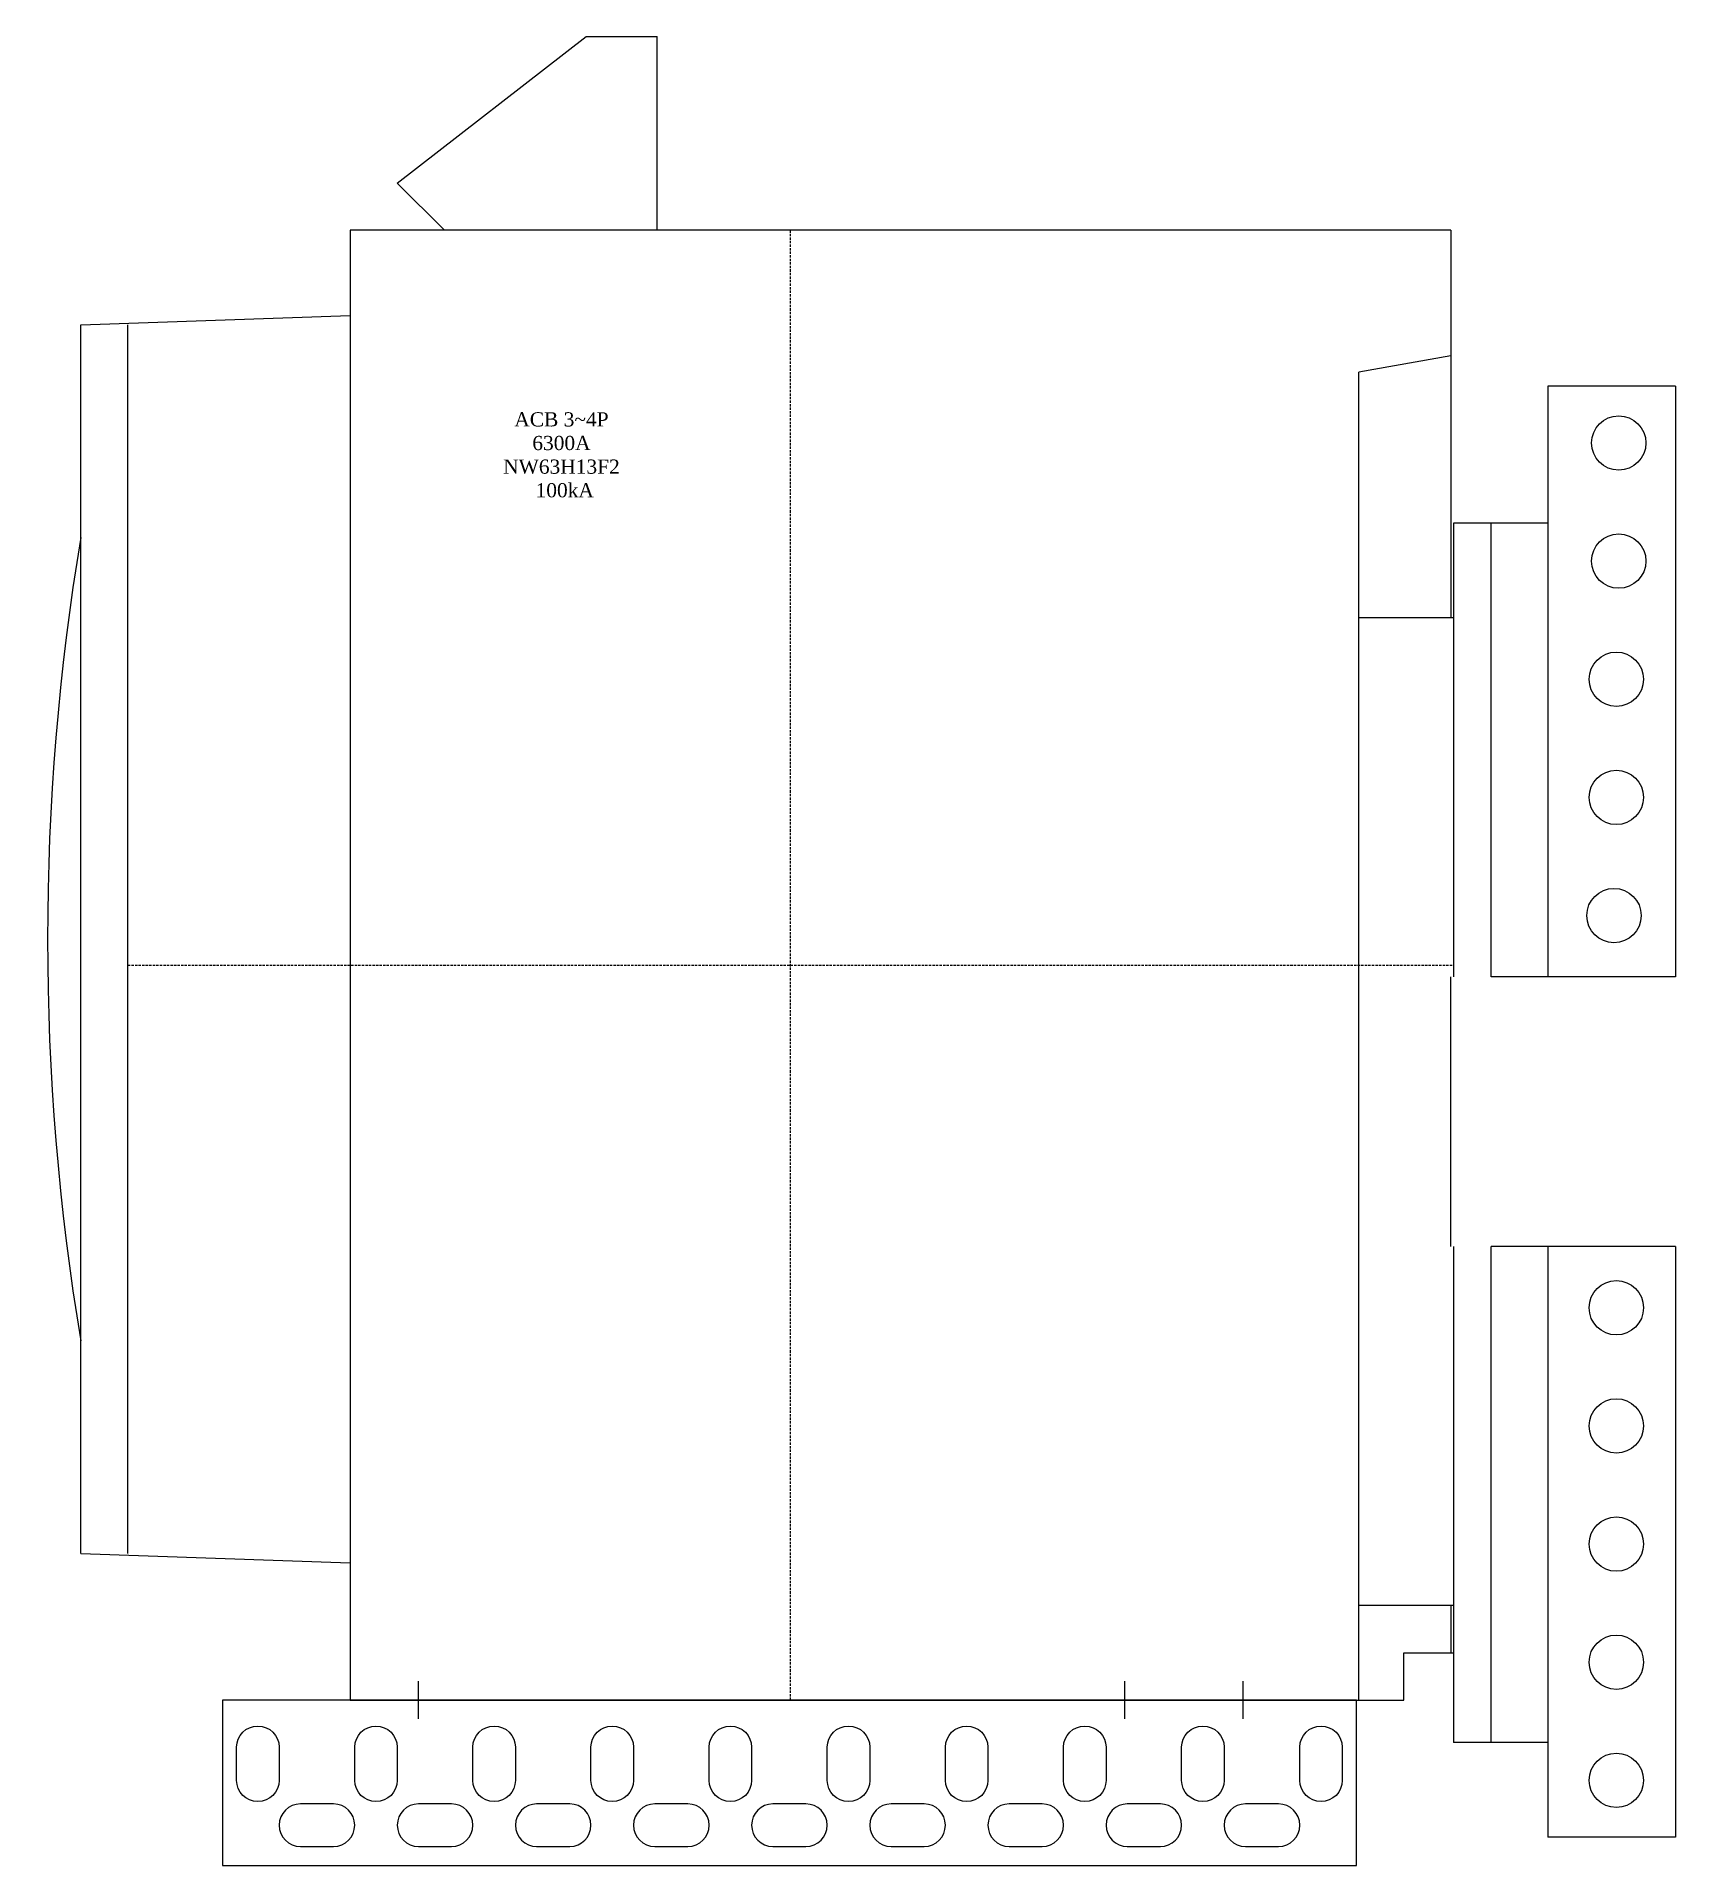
# Model space of a CAD drawing. Extents: x -2 to 344, y 0 to 387.
import ezdxf
from ezdxf.enums import TextEntityAlignment as Align

# ---------------------------------------------------------------- set-up
doc = ezdxf.new("R2010")
doc.units = 0
doc.linetypes.add('DASHED', pattern=[0.75, 0.5, -0.25])
for name, color, linetype in [('--4N-THT. MCB-MCCB-ACB', 124, 'CONTINUOUS'), ('--5N-THT. SUPPORT', 11, 'CONTINUOUS'), ('--8N-THT. FIXING HOLE', 4, 'CONTINUOUS')]:
    doc.layers.add(name, color=color, linetype=linetype)
doc.styles.add('VNI-TNR-DIM', font='times.ttf')

# ---------------------------------------------------------------- blocks, each defined once
blk = doc.blocks.new('06 - N - SC ACB CHIẾU HÔNG NW63H')
at = {"layer": '--4N-THT. MCB-MCCB-ACB'}
for p, q in [((57, 165.5), (97, 196.5)), ((97, 196.5), (112, 196.5)), ((112, 155.5), (112, 196.5)), ((57, 165.5), (67, 155.5)), ((47, 155.5), (47, -155.5)), ((280, 155.5), (47, 155.5)), ((280, 155.5), (280, 73.5)), ((-10, 135.5), (47, 137.49)), ((-10, -124.5), (-10, 135.5)), ((280, 128.94), (260.5, 125.5)), ((260.5, -155.5), (260.5, 125.5)), ((300.5, 122.5), (300.5, -2.5)), ((327.5, 122.5), (300.5, 122.5)), ((327.5, 122.5), (327.5, -2.5)), ((280.5, 93.5), (280.5, -2.5)), ((300.5, 93.5), (280.5, 93.5)), ((288.5, -2.5), (288.5, 93.5)), ((280.5, 73.5), (260.5, 73.5)), ((280, -59.5), (280, -2.5)), ((327.5, -2.5), (288.5, -2.5)), ((280.5, -59.5), (280.5, -164.5)), ((288.5, -164.5), (288.5, -59.5)), ((327.5, -59.5), (288.5, -59.5)), ((300.5, -59.5), (300.5, -184.5)), ((327.5, -59.5), (327.5, -184.5)), ((-10, -124.5), (47, -126.49)), ((280.5, -135.5), (260.5, -135.5)), ((280, -135.5), (280, -145.5)), ((270, -155.5), (270, -145.5)), ((270, -145.5), (280.5, -145.5)), ((47, -155.5), (270, -155.5)), ((300.5, -164.5), (280.5, -164.5)), ((327.5, -184.5), (300.5, -184.5))]:
    blk.add_line(p, q, dxfattribs=at)
at = {"layer": '--4N-THT. MCB-MCCB-ACB', "color": 6, "linetype": 'DASHED'}
for p, q in [((140.25, -155.5), (140.25, 155.5)), ((0, 0), (280.5, 0))]:
    blk.add_line(p, q, dxfattribs=at)
at = {"layer": '--4N-THT. MCB-MCCB-ACB', "color": 1}
blk.add_line((0, -124.5), (0, 135.5), dxfattribs=at)
at = {"layer": '--4N-THT. MCB-MCCB-ACB', "color": 4}
for p, q in [((61.5, -159.5), (61.5, -151.5)), ((211, -159.5), (211, -151.5)), ((236, -159.5), (236, -151.5))]:
    blk.add_line(p, q, dxfattribs=at)
at = {"layer": '--4N-THT. MCB-MCCB-ACB'}
for centre in [(315.5, 110.5), (315.5, 85.5), (315, 60.5), (315, 35.5), (314.5, 10.5), (315, -72.5), (315, -97.5), (315, -122.5), (315, -147.5), (315, -172.5)]:
    blk.add_circle(centre, 5.75, dxfattribs=at)
blk.add_arc((502.57, 5.5), 519.57, 170.5843, 189.4157, dxfattribs=at)
at = {"layer": '--5N-THT. SUPPORT', "color": 4}
blk.add_lwpolyline([(20, -190.5), (260, -190.5), (260, -155.5), (20, -155.5)], close=True, dxfattribs=at)
at = {"layer": '--8N-THT. FIXING HOLE'}
for points in [[(32, -165.5), (32, -172.5, -1), (23, -172.5), (23, -165.5, -1)], [(57, -165.5), (57, -172.5, -1), (48, -172.5), (48, -165.5, -1)], [(82, -165.5), (82, -172.5, -1), (73, -172.5), (73, -165.5, -1)], [(107, -165.5), (107, -172.5, -1), (98, -172.5), (98, -165.5, -1)], [(132, -165.5), (132, -172.5, -1), (123, -172.5), (123, -165.5, -1)], [(157, -165.5), (157, -172.5, -1), (148, -172.5), (148, -165.5, -1)], [(182, -165.5), (182, -172.5, -1), (173, -172.5), (173, -165.5, -1)], [(207, -165.5), (207, -172.5, -1), (198, -172.5), (198, -165.5, -1)], [(232, -165.5), (232, -172.5, -1), (223, -172.5), (223, -165.5, -1)], [(257, -165.5), (257, -172.5, -1), (248, -172.5), (248, -165.5, -1)], [(43.5, -177.5), (36.5, -177.5, 1), (36.5, -186.5), (43.5, -186.5, 1)], [(68.5, -177.5), (61.5, -177.5, 1), (61.5, -186.5), (68.5, -186.5, 1)], [(93.5, -177.5), (86.5, -177.5, 1), (86.5, -186.5), (93.5, -186.5, 1)], [(118.5, -177.5), (111.5, -177.5, 1), (111.5, -186.5), (118.5, -186.5, 1)], [(143.5, -177.5), (136.5, -177.5, 1), (136.5, -186.5), (143.5, -186.5, 1)], [(168.5, -177.5), (161.5, -177.5, 1), (161.5, -186.5), (168.5, -186.5, 1)], [(193.5, -177.5), (186.5, -177.5, 1), (186.5, -186.5), (193.5, -186.5, 1)], [(218.5, -177.5), (211.5, -177.5, 1), (211.5, -186.5), (218.5, -186.5, 1)], [(243.5, -177.5), (236.5, -177.5, 1), (236.5, -186.5), (243.5, -186.5, 1)]]:
    blk.add_lwpolyline(points, format="xyb", close=True, dxfattribs=at)
at = {"layer": '--4N-THT. MCB-MCCB-ACB', "color": 3, "style": 'VNI-TNR-DIM'}
for s, p in [('ACB 3~4P', (91.75, 115.5)), ('6300A', (91.75, 110.5)), ('NW63H13F2', (91.75, 105.5)), ('100kA', (92.44, 100.5))]:
    blk.add_text(s, height=3, dxfattribs=at).set_placement(p, align=Align.MIDDLE_CENTER)

msp = doc.modelspace()

# ---------------------------------------------------------------- block references
msp.add_blockref('06 - N - SC ACB CHIẾU HÔNG NW63H', (17, 190.5))

doc.saveas('drawing.dxf')
